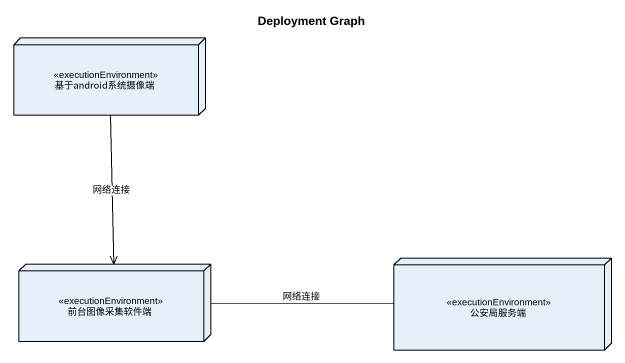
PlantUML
@startuml
title Deployment Graph
node 基于android系统摄像端 <<executionEnvironment>>
node 前台图像采集软件端 <<executionEnvironment>>
node 公安局服务端 <<executionEnvironment>>
基于android系统摄像端 --> 前台图像采集软件端 : 网络连接
前台图像采集软件端 -right- 公安局服务端 : 网络连接
@enduml
